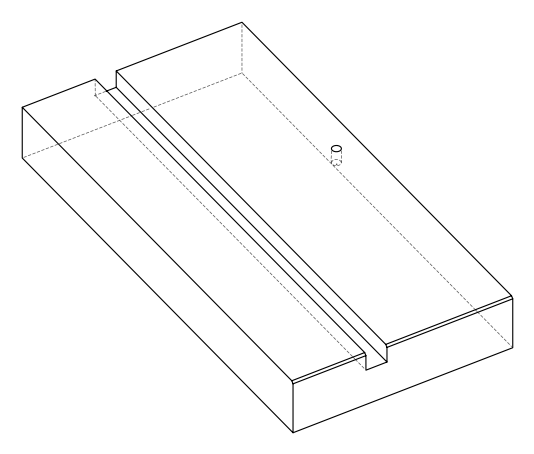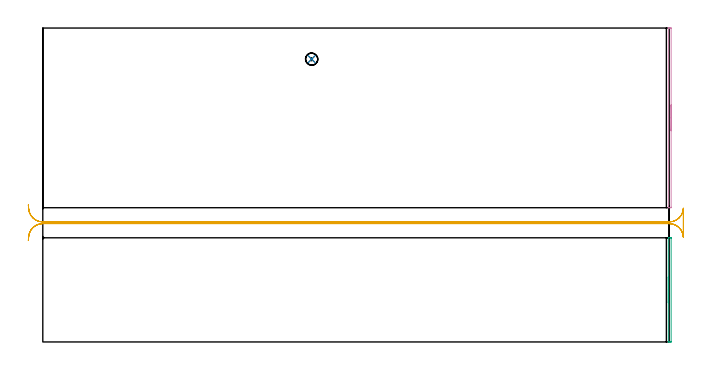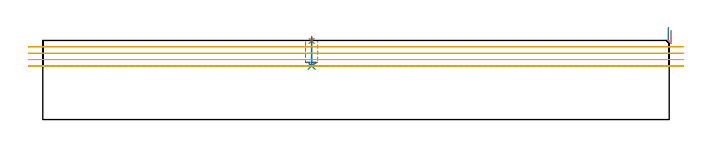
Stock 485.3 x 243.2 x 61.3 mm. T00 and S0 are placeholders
(PLAN: 5 operations, 3 tool changes, 10.8 min)
(1 SPOT_DRILL | STEP1POCKET | NXT0321_9005460120000 | 0.03 min | 2 mm3)
(2 DRILL_BLIND_HOLE_INTO_CENTER | STEP1POCKET | UGT0301_209 | 0.09 min | 1225 mm3)
(3 AREA_MILL | FG_CHAMFER_SURFACE | UGT0205_001 | 0.8 min | 200 mm3)
(4 AREA_MILL_1 | FG_CHAMFER_SURFACE_1 | UGT0205_001 | 1.26 min | 341 mm3)
(5 MILL_RECTANGULAR_SLOT | SLOT_RECTANGULAR | UGT0201_105 | Follow Part, ap 5.5, ae 75% | 8.59 min | 223963 mm3)
(TOOL NXT0321_9005460120000 | NC Spot Drill, 142deg, 12mm, Carbide, Uncoated | D12 PA142 FL30 Z2)
(TOOL UGT0301_209 | Twist Drill 9.4 mm | D9.4 PA118 FL78 Z2)
(TOOL UGT0205_001 | Chamfer Mill 20 x 3 x 45 deg. | D20 FL50 Z2)
(TOOL UGT0201_105 | End Mill 22 mm | D22 FL25 Z2)
(OP 1 SPOT_DRILL)
G17 G21 G94 G90
T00 M6
G54
G17 G0 G90 X208.3 Y219.1 S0 M3
G43 Z71.3 H0
G94 G81 G98 Z60.895 F250. R64.3
G80
M5
M2
(OP 2 DRILL_BLIND_HOLE_INTO_CENTER)
G17 G21 G94 G90
T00 M6
G54
G17 G0 G90 X208.3 Y219.1 S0 M3
G43 Z71.3 H0
G94 G81 G98 Z41.6 F250. R63.3
G80
M5
M2
(OP 3 AREA_MILL)
G17 G21 G94 G90
T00 M6
G54
G17 G0 G90 X484.6 Y30.35 S1061 M3
G43 Z71.3 H0
G94 G1 Y30.388 Z70.428 F250.
Y30.502 Z69.563
Y30.691 Z68.712
Y30.953 Z67.88
Y31.287 Z67.074
Y31.69 Z66.3
Y32.158 Z65.564
Y32.69 Z64.872
Y33.279 Z64.229
Y33.922 Z63.639
Y34.614 Z63.108
Y35.35 Z62.64
Y36.124 Z62.237
Y36.93 Z61.903
Y37.762 Z61.641
Y38.613 Z61.452
Y39.478 Z61.338
Y40.35 Z61.3
Y80.534
X484.602 Y80.69 Z61.288
X484.639 Y80.696 Z61.252
X484.687 Y80.699 Z61.205
X484.774 Y80.7 Z61.125
X485.055 Z60.844
X485.7 Z60.194
X486.022 Z59.873
X486.566 Y80.697 Z59.33
X486.791 Y80.695 Z59.105
X486.795 Y80.652 Z59.103
X486.8 Y80.534 Z59.1
Y0.492
X486.799 Y0.166 Z59.101
X486.795 Y0.048 Z59.103
X486.791 Y0.005 Z59.105
X486.566 Y0. Z59.33
X486.022 Z59.873
X485.7 Z60.194
X484.774 Z61.125
X484.687 Z61.205
X484.64 Z61.251
X484.603 Y0.009 Z61.288
X484.6 Y0.166 Z61.3
Y40.35
Y41.222 Z61.338
Y42.086 Z61.452
Y42.938 Z61.641
Y43.77 Z61.903
Y44.576 Z62.237
Y45.35 Z62.64
Y46.086 Z63.108
Y46.778 Z63.639
Y47.421 Z64.229
Y48.01 Z64.872
Y48.541 Z65.564
Y49.01 Z66.3
Y49.413 Z67.074
Y49.747 Z67.88
Y50.009 Z68.712
Y50.198 Z69.563
Y50.312 Z70.428
Y50.35 Z71.3
M5
M2
(OP 4 AREA_MILL_1)
G17 G21 G94 G90
T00 M6
G54
G17 G0 G90 X486.8 Y183.6 S1061 M3
G43 Z71.3 H0
Z69.1
G94 G1 Y183.562 Z68.228 F250.
Y183.448 Z67.364
Y183.259 Z66.512
Y182.997 Z65.68
Y182.663 Z64.874
Y182.26 Z64.1
Y181.791 Z63.364
Y181.26 Z62.672
Y180.671 Z62.029
Y180.028 Z61.44
Y179.336 Z60.908
Y178.6 Z60.44
Y177.826 Z60.037
Y177.02 Z59.703
Y176.188 Z59.441
Y175.336 Z59.252
Y174.472 Z59.138
Y173.6 Z59.1
Y104.459
X486.798 Y104.134 Z59.102
X486.793 Y104.017 Z59.104
X486.791 Y104.004 Z59.105
X486.566 Y104.002 Z59.33
X486.044 Y104. Z59.855
X484.741 Z61.158
X484.641 Z61.252
X484.603 Y104.009 Z61.288
X484.6 Y104.134 Z61.3
Y243.066
X484.603 Y243.19 Z61.289
X484.639 Y243.194 Z61.254
X484.741 Y243.2 Z61.158
X485.356 Z60.544
X486.045 Z59.855
X486.566 Y243.197 Z59.33
X486.791 Y243.196 Z59.105
X486.793 Y243.183 Z59.104
X486.799 Y243.066 Z59.101
X486.8 Y242.945 Z59.1
Y173.6
Y172.728 Z59.138
Y171.863 Z59.252
Y171.012 Z59.441
Y170.18 Z59.703
Y169.374 Z60.037
Y168.6 Z60.44
Y167.864 Z60.908
Y167.172 Z61.44
Y166.529 Z62.029
Y165.94 Z62.672
Y165.408 Z63.364
Y164.94 Z64.1
Y164.537 Z64.874
Y164.203 Z65.68
Y163.941 Z66.512
Y163.752 Z67.364
Y163.638 Z68.228
Y163.6 Z69.1
G0 Z71.3
M5
M2
(OP 5 MILL_RECTANGULAR_SLOT)
G17 G21 G94 G90
T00 M6
G54
G17 G0 G90 X-11.191 Y78.52 S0 M3
G43 Z71.3 H0
Z56.35
G94 G1 X-10.97 Y81.512 F250.
G2 X0. Y91.7 R11. F500.
G1 X485.3
G2 X496.29 Y81.169 R11.
G1 Y103.531
G2 X485.3 Y93. R11.
G1 X0.
G2 X-10.97 Y103.188 R11.
G1 X-11.191 Y106.18 F250.
G0 Y78.52 Z51.4
G1 X-10.97 Y81.512
G2 X0. Y91.7 R11. F500.
G1 X485.3
G2 X496.29 Y81.169 R11.
G1 X496.3
Y103.531
X496.29
G2 X485.3 Y93. R11.
G1 X0.
G2 X-10.97 Y103.188 R11.
G1 X-11.191 Y106.18 F250.
G0 Y78.52 Z46.45
G1 X-10.97 Y81.512
G2 X0. Y91.7 R11. F500.
G1 X485.3
G2 X496.29 Y81.169 R11.
G1 X496.3
Y103.531
X496.29
G2 X485.3 Y93. R11.
G1 X0.
G2 X-10.97 Y103.188 R11.
G1 X-11.191 Y106.18 F250.
G0 Y78.52 Z41.5
G1 X-10.97 Y81.512
G2 X0. Y91.7 R11. F500.
G1 X485.3
G2 X496.29 Y81.169 R11.
G1 X496.3
Y103.531
X496.29
G2 X485.3 Y93. R11.
G1 X0.
G2 X-10.97 Y103.188 R11.
G1 X-11.191 Y106.18 F250.
G0 Z71.3
M5
M2
